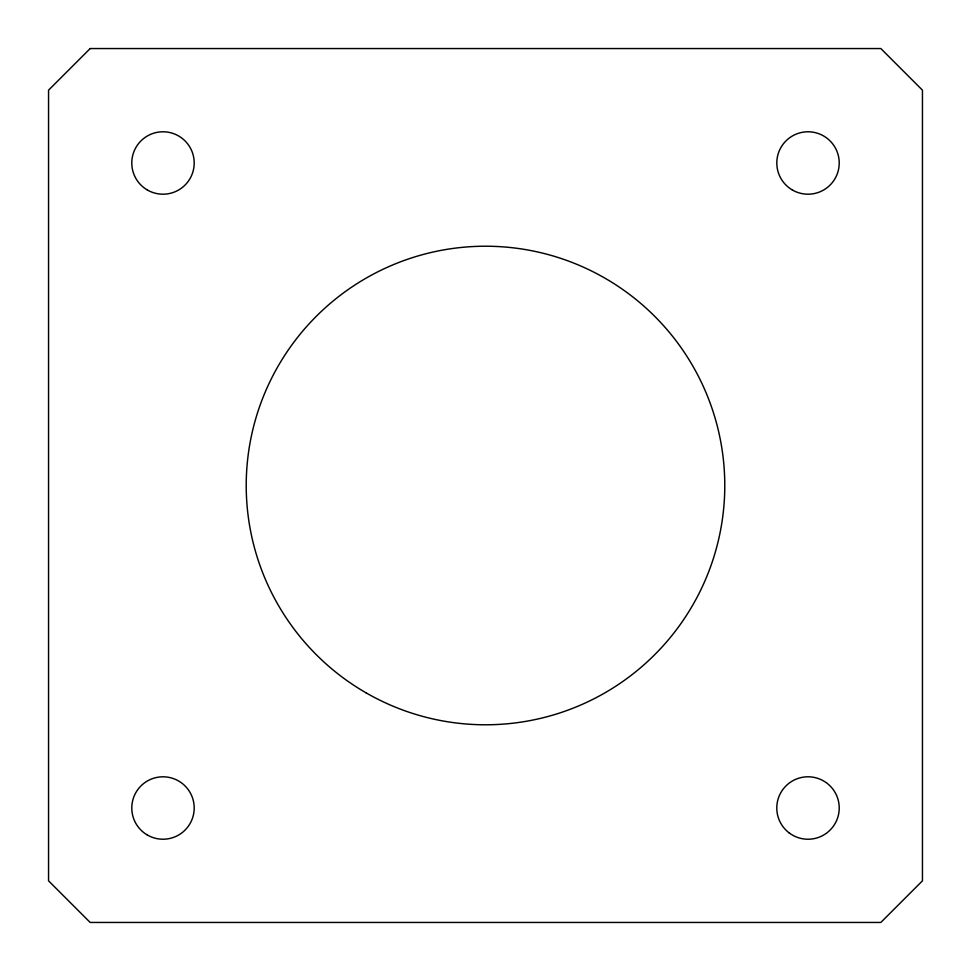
<?xml version="1.0" encoding="UTF-8"?>
<svg xmlns="http://www.w3.org/2000/svg" width="971" height="971" viewBox="0 0 971 971"><rect width="100%" height="100%" fill="white"/><g stroke="black" fill="none" stroke-linecap="round" stroke-linejoin="round"><path stroke-width="1.46" d="M90.169 48.55L48.55 90.169L48.55 880.831L90.169 922.45L880.831 922.45L922.45 880.831L922.45 90.169L880.831 48.55L90.169 48.55M147.386 190.013A31.206 31.206 0 0 0 194.2 162.994A31.206 31.206 0 0 0 147.386 135.964A31.206 31.206 0 0 0 147.386 190.013M792.409 190.013A31.206 31.206 0 0 0 839.223 162.994A31.206 31.206 0 0 0 792.409 135.964A31.206 31.206 0 0 0 792.409 190.013M365.861 692.724A239.279 239.279 0 0 0 724.779 485.5A239.279 239.279 0 0 0 365.861 278.276A239.279 239.279 0 0 0 365.861 692.724M788.913 832.705A31.206 31.206 0 0 0 838.944 812.205A31.206 31.206 0 0 0 796.171 779.13A31.206 31.206 0 0 0 788.913 832.705M147.386 835.036A31.206 31.206 0 0 0 194.2 808.006A31.206 31.206 0 0 0 147.386 780.987A31.206 31.206 0 0 0 147.386 835.036"/></g></svg>
